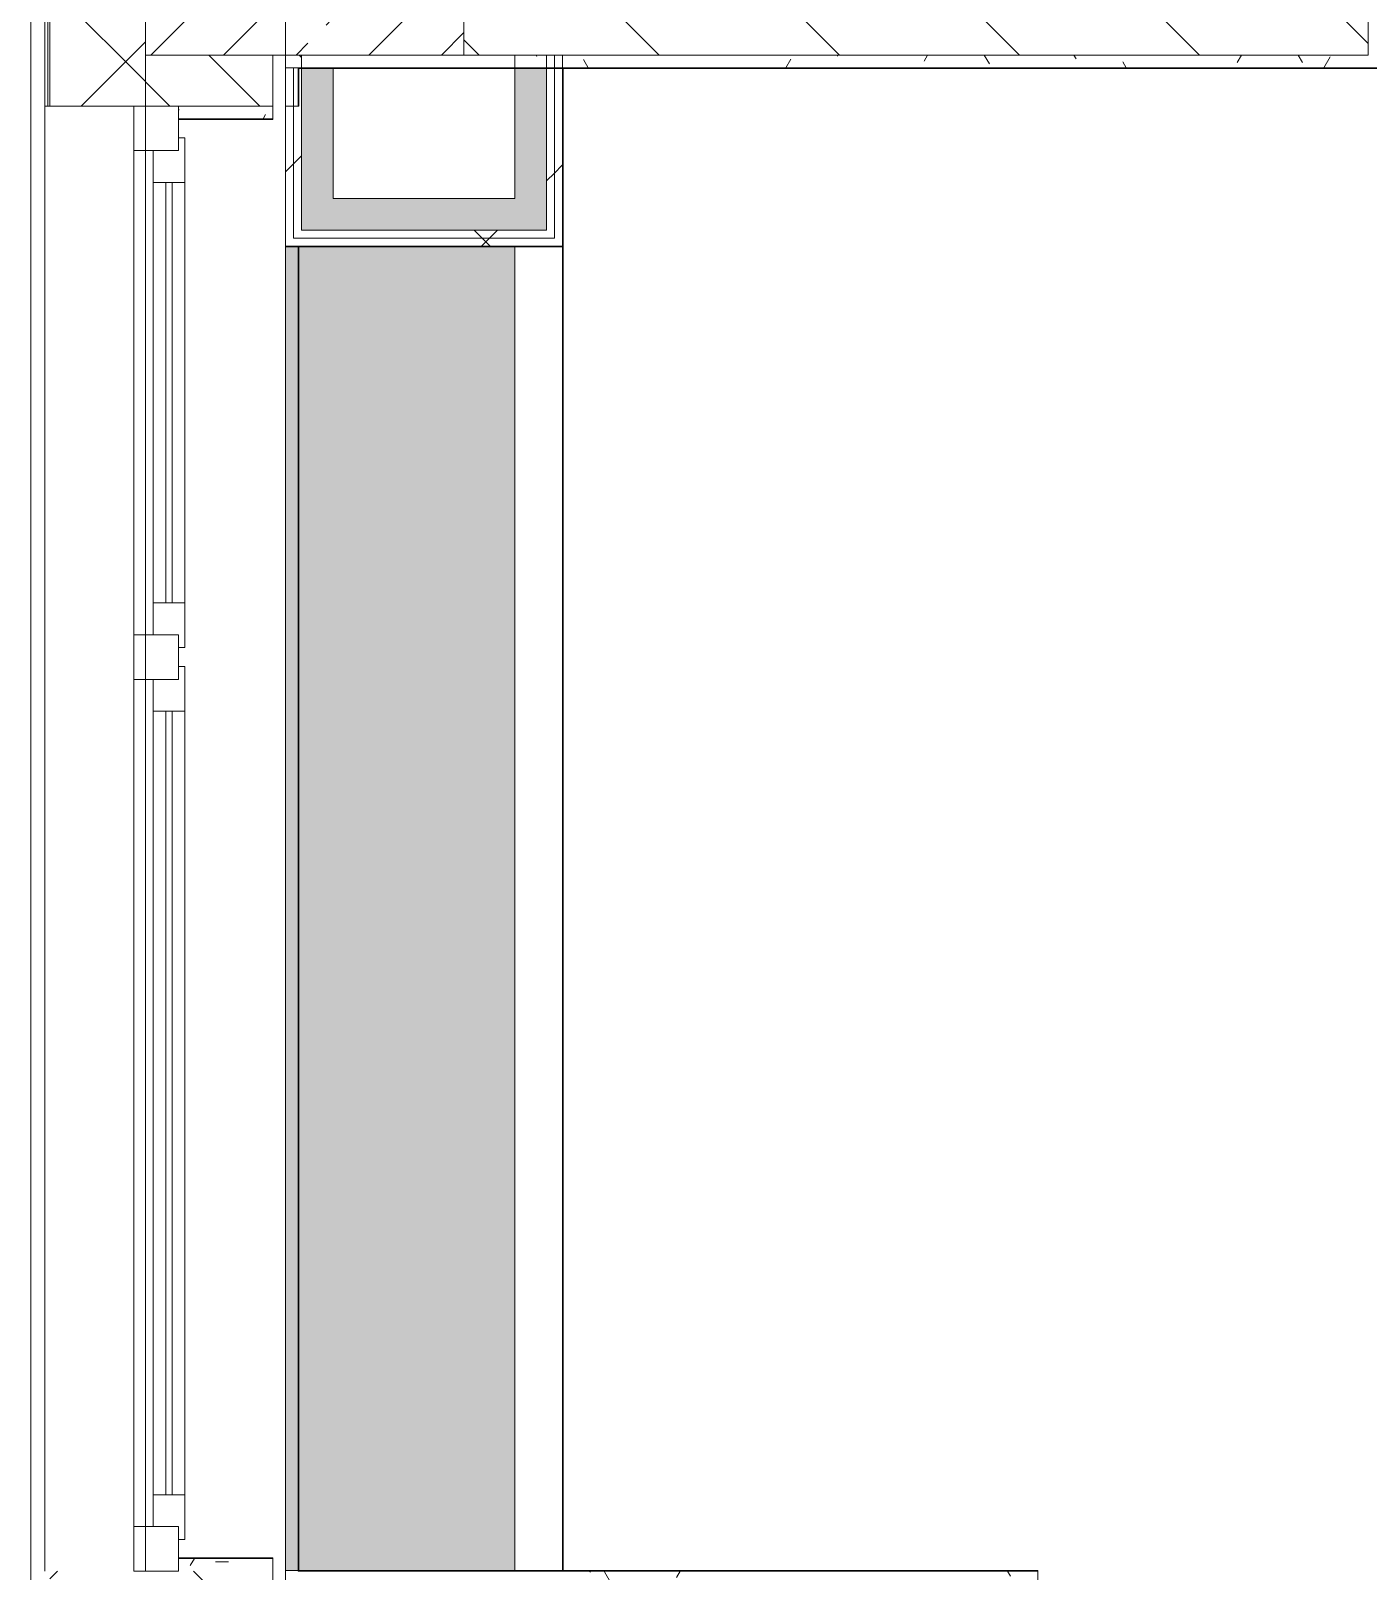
# Model space of a CAD drawing. Header units: millimetres. Extents: x -1178 to 415037, y -3506 to 42334.
# Drawn here: x -290 to 1810, y 8520 to 10938 of the extents above; entities that cross this region are included whole.
import ezdxf

# ---------------------------------------------------------------- set-up
doc = ezdxf.new("R2010")
doc.units = ezdxf.units.MM
doc.linetypes.add('Осевая', pattern=[6350, 1270, -952.5, 3175, -952.5])
for name, color, linetype, lineweight in [('A-FLOR', 7, 'Continuous', 9), ('A-GLAZ', 7, 'Continuous', 9), ('A-GLAZ-1', 7, 'Continuous', 5), ('A-WALL', 7, 'Continuous', 5), ('I-WALL', 7, 'Continuous', 5), ('S-COLS', 7, 'Continuous', 9), ('S-COLS-1', 7, 'Continuous', 5), ('Оси', 7, 'Continuous', 9), ('Оси-2', 7, 'Осевая', 9)]:
    doc.layers.add(name, color=color, linetype=linetype, lineweight=lineweight)
doc.layers.add('A-FLOR-1', color=7, linetype='Continuous', lineweight=9, true_color=0xeef6ff, transparency=0.5)
doc.layers.add('A-WALL-1', color=9, linetype='Continuous', lineweight=5, true_color=0x808080)
doc.layers.add('A-WALL-FNSH-1', color=9, linetype='Continuous', lineweight=5, true_color=0x808080)
pattern_1 = [(135, (0, 0), (-141.4214, -141.4214), [])]
pattern_2 = [(0, (0, 0), (243.84, 60.96), [20.117, -162.763, 20.117, -162.763, -975.36]), (0, (0, 0), (243.84, 60.96), [-365.76, 20.117, -345.643, 20.117, -162.763, -426.72]), (0, (0, 0), (243.84, 60.96), [-914.4, 20.117, -101.803, 20.117, -284.683]), (120, (91.44, 30.48), (-174.7129, 180.69163), [20.117, -162.763, 20.117, -162.763, -975.36]), (120, (91.44, 30.48), (-174.7129, 180.69163), [-365.76, 20.117, -345.643, 20.117, -162.763, -426.72]), (120, (91.44, 30.48), (-174.7129, 180.69163), [-914.4, 20.117, -101.803, 20.117, -284.683]), (240, (121.92, 152.4), (-69.1271, -241.65163), [20.117, -162.763, 20.117, -162.763, -975.36]), (240, (121.92, 152.4), (-69.1271, -241.65163), [-365.76, 20.117, -345.643, 20.117, -162.763, -426.72]), (240, (121.92, 152.4), (-69.1271, -241.65163), [-914.4, 20.117, -101.803, 20.117, -284.683])]
pattern_3 = [(45, (0, 0), (-212.132, 212.132), []), (135, (0, 0), (-212.132, -212.132), [])]

# ---------------------------------------------------------------- blocks, each defined once
blk = doc.blocks.new('120_Окно_СКБ_2Ст - 120_Окно_СКБ_2Ст 2300х2500 _мал створка справа_-22272277-Объем проектирования 1 этажа')
at = {"layer": 'A-GLAZ'}
for p, q in [((-1150, -127), (-1150, -57)), ((-1150, -57), (-1080, -57)), ((-1080, -57), (-1080, -127)), ((250, -127), (250, -57)), ((250, -57), (320, -57)), ((320, -57), (320, -127)), ((1080, -127), (1080, -57)), ((1080, -57), (1150, -57)), ((1150, -57), (1150, -127)), ((250, -87), (-1080, -87)), ((-1080, -87), (-1080, -127)), ((-1030, -137), (-1030, -87)), ((200, -137), (200, -87)), ((250, -127), (250, -87)), ((1080, -87), (320, -87)), ((320, -87), (320, -127)), ((370, -137), (370, -87)), ((1030, -137), (1030, -87)), ((1080, -127), (1080, -87)), ((-1080, -127), (-1150, -127)), ((-1080, -127), (-1100, -127)), ((-1100, -127), (-1100, -137)), ((-1100, -137), (270, -137)), ((270, -137), (-1100, -137)), ((320, -127), (250, -127)), ((270, -127), (250, -127)), ((270, -137), (270, -127)), ((320, -127), (300, -127)), ((300, -127), (300, -137)), ((300, -137), (1100, -137)), ((1100, -137), (300, -137)), ((1150, -127), (1080, -127)), ((1100, -127), (1080, -127)), ((1100, -137), (1100, -127))]:
    blk.add_line(p, q, dxfattribs=at)
at = {"layer": 'A-GLAZ-1'}
for p, q in [((1150, -57), (-1150, -57)), ((-1030, -107), (200, -107)), ((200, -117), (-1030, -117)), ((370, -107), (1030, -107)), ((1030, -117), (370, -117)), ((-1130, -127), (-1100, -127)), ((270, -127), (300, -127)), ((1100, -127), (1130, -127))]:
    blk.add_line(p, q, dxfattribs=at)
blk = doc.blocks.new('BSC_Колонна _Прямоугольная - 500х500-V187-Объем проектирования 1 этажа')
at = {"layer": 'S-COLS-1'}
h = blk.add_hatch(dxfattribs=at)
h.set_pattern_fill('FP_177', color=256, style=0, pattern_type=2)
h.set_pattern_definition([(45, (-140, -11150), (-114.0493, 114.0493), []), (45, (-25.95, -11150), (-114.0493, 114.0493), [201.612, -40.322, 6.706, -33.617])])
h.paths.add_polyline_path([(-227.1, -250), (250, -250), (250, 250), (-250, 250), (-250, -250)])
for p, q in [((250, 250), (-250, 250)), ((-250, 250), (-250, -250)), ((250, -250), (250, 250)), ((-250, -250), (250, -250))]:
    blk.add_line(p, q, dxfattribs=at)
blk = doc.blocks.new('Зашивка приборов отопления14 - Зашивка приборов отопления-33280456-Объем проектирования 1 этажа')
at = {"layer": 'A-WALL'}
for p, q in [((37471.9, 23439), (35392.9, 23439)), ((35391.9, 23079), (37471.9, 23079)), ((37471.9, 23079), (35391.9, 23079)), ((35391.9, 23004), (37471.9, 23004))]:
    blk.add_line(p, q, dxfattribs=at)

msp = doc.modelspace()

# ---------------------------------------------------------------- hatches: boundary and pattern name
at = {"layer": 'A-FLOR-1'}
msp.add_hatch(color=256, dxfattribs=at).paths.add_polyline_path([(130, 8520), (470, 8520), (470, 10600), (110, 10600), (110, 8521)])
at = {"layer": 'A-WALL'}
h = msp.add_hatch(dxfattribs=at)
h.set_pattern_fill('FP_24', color=256, style=0, pattern_type=2)
h.set_pattern_definition([(45, (0, 0), (-141.4214, 141.4214), []), (135, (0, 0), (-141.4214, -141.4214), [])])
h.paths.add_polyline_path([(-260, -100), (-110, -100), (-110, 3670), (-260, 3670), (-260, -94.1)])
h.paths.add_polyline_path([(-110, 5220), (-110, 5620), (-260, 5620), (-260, 5220), (-138, 5220)])
h.paths.add_polyline_path([(-110, 7320), (-110, 8520), (-260, 8520), (-260, 7320)])
h.paths.add_polyline_path([(-260, 10820), (-110, 10820), (-110, 12220), (-260, 12220), (-260, 10857.5)])
h.paths.add_polyline_path([(-154.3, 13120), (-110, 13120), (-110.6, 15350), (-260, 15350), (-260, 13120)])
h = msp.add_hatch(dxfattribs=at)
h.set_pattern_fill('FP_2', color=256, style=0, pattern_type=2)
h.set_pattern_definition([(135, (0, 0), (-70.7107, -70.7107), [])])
h.paths.add_polyline_path([(-110, 7900), (90, 7900), (90, 8520), (-110, 8520), (-110, 8472.6)])
h.paths.add_polyline_path([(-64.9, 10820), (90, 10820), (90, 10900), (-110, 10900), (-110, 10820)])
h.paths.add_polyline_path([(90, 11400), (90, 12220), (-110, 12220), (-110, 11400), (55.7, 11400)])
h.paths.add_polyline_path([(90, 13120), (90, 14700), (-110, 14700), (-110, 13120), (2.1, 13120)])
at = {"layer": 'I-WALL'}
h = msp.add_hatch(dxfattribs=at)
h.set_pattern_fill('FP_23', color=256, style=0, pattern_type=2)
h.set_pattern_definition(pattern_1)
h.paths.add_polyline_path([(1810, 10900), (1810, 11600), (1610, 11598.2), (1610, 10900), (1740.3, 10900)])
h = msp.add_hatch(dxfattribs=at)
h.set_pattern_fill('FP_23', color=256, style=0, pattern_type=2)
h.set_pattern_definition(pattern_1)
h.paths.add_polyline_path([(708.7, 10900), (1610, 10900), (1610, 11100), (390, 11100), (390, 10900), (545, 10900)])
h = msp.add_hatch(dxfattribs=at)
h.set_pattern_fill('FP_191', color=256, style=0, pattern_type=2)
h.set_pattern_definition(pattern_2)
h.paths.add_polyline_path([(110, 8500), (130, 8500), (130, 8520), (110, 8520)])
h.paths.add_polyline_path([(122.5, 10857.5), (130, 10880), (130, 10900), (110, 10900), (110, 10880), (122.5, 10880), (122.5, 10857.5)])
h = msp.add_hatch(dxfattribs=at)
h.set_pattern_fill('FP_192', color=256, style=0, pattern_type=2)
h.set_pattern_definition(pattern_3)
h.paths.add_polyline_path([(135, 10625), (135, 10900), (130, 10900), (130, 10880), (122.5, 10857.5), (122.5, 10625), (130, 10625)])
h = msp.add_hatch(dxfattribs=at)
h.set_pattern_fill('FP_191', color=256, style=0, pattern_type=2)
h.set_pattern_definition(pattern_2)
h.paths.add_polyline_path([(1610, 10880), (1830, 10880), (1830, 10900), (135, 10900), (135, 10880), (1050, 10880)])
h = msp.add_hatch(dxfattribs=at)
h.set_pattern_fill('FP_192', color=256, style=0, pattern_type=2)
h.set_pattern_definition(pattern_3)
h.paths.add_polyline_path([(110, 10612.5), (122.5, 10612.5), (122.5, 10880), (110, 10880), (110, 10625)])
for points in [[(185, 10675), (185, 10880), (135, 10880), (135, 10675)], [(520, 10625), (520, 10880), (470, 10880), (470, 10625)], [(193, 10625), (470, 10625), (470, 10675), (135, 10675), (135, 10625)]]:
    msp.add_hatch(color=256, dxfattribs=at).paths.add_polyline_path(points)
h = msp.add_hatch(dxfattribs=at)
h.set_pattern_fill('FP_192', color=256, style=0, pattern_type=2)
h.set_pattern_definition(pattern_3)
h.paths.add_polyline_path([(532.5, 10612.5), (531.6, 10880), (520, 10880), (520, 10612.5)])
h = msp.add_hatch(dxfattribs=at)
h.set_pattern_fill('FP_192', color=256, style=0, pattern_type=2)
h.set_pattern_definition(pattern_3)
h.paths.add_polyline_path([(544.8, 10600), (545, 10600), (544.1, 10880), (532.5, 10880), (532.5, 10600)])
h = msp.add_hatch(dxfattribs=at)
h.set_pattern_fill('FP_191', color=256, style=0, pattern_type=2)
h.set_pattern_definition(pattern_2)
h.paths.add_polyline_path([(90, 10800), (90, 10820), (-58, 10820), (-58, 10800), (89.4, 10800)])
h = msp.add_hatch(dxfattribs=at)
h.set_pattern_fill('FP_192', color=256, style=0, pattern_type=2)
h.set_pattern_definition(pattern_3)
h.paths.add_polyline_path([(470, 10612.5), (520, 10612.5), (520, 10625), (122.5, 10625), (122.5, 10612.5), (193, 10612.5)])
h = msp.add_hatch(dxfattribs=at)
h.set_pattern_fill('FP_192', color=256, style=0, pattern_type=2)
h.set_pattern_definition(pattern_3)
h.paths.add_polyline_path([(470, 10600), (532.5, 10600), (532.5, 10612.5), (110, 10612.5), (110, 10600), (193, 10600)])
h = msp.add_hatch(dxfattribs=at)
h.set_pattern_fill('FP_191', color=256, style=0, pattern_type=2)
h.set_pattern_definition(pattern_2)
h.paths.add_polyline_path([(-58, 8520), (90, 8520), (90, 8540), (-58, 8540)])
h = msp.add_hatch(dxfattribs=at)
h.set_pattern_fill('FP_191', color=256, style=0, pattern_type=2)
h.set_pattern_definition(pattern_2)
h.paths.add_polyline_path([(1270, 8500), (1270, 8520), (130, 8520), (130, 8500), (1190, 8500)])
h = msp.add_hatch(dxfattribs=at)
h.set_pattern_fill('FP_191', color=256, style=0, pattern_type=2)
h.set_pattern_definition(pattern_2)
h.paths.add_polyline_path([(1270, 7920), (1290, 7921), (1290, 8520), (1270, 8520), (1270, 7921)])

# ---------------------------------------------------------------- linework, layer by layer
at = {"layer": 'A-FLOR'}
for p, q in [((545, 8520), (545, 10880)), ((545, 10880), (1830, 10880)), ((110, 10600), (110, 8521)), ((470, 8520), (470, 10600))]:
    msp.add_line(p, q, dxfattribs=at)
at = {"layer": 'A-WALL'}
for p, q in [((-290, 7205), (-290, 15380)), ((-263, 12220), (-263, 10820)), ((-260, 12220), (-260, 10820)), ((-110, 10900), (-110, 10820)), ((135, 10900), (135, 10625)), ((520, 10625), (520, 10900)), ((532.5, 10612.5), (532.5, 10900)), ((122.5, 10880), (122.5, 10612.5)), ((130, 10820), (130, 10880)), ((-268, 8520), (-268, 10820)), ((135, 10625), (520, 10625)), ((122.5, 10612.5), (532.5, 10612.5)), ((130, 8521), (130, 8520)), ((1290, 8520), (1290, 8520))]:
    msp.add_line(p, q, dxfattribs=at)
at = {"layer": 'A-WALL-1'}
for p, q in [((1810, 10900), (1810, 11400)), ((90, 10800), (90, 10900)), ((110, 10900), (110, 10600)), ((390, 10900), (1810, 10900)), ((470, 10900), (470, 10675)), ((545, 10880), (545, 10900)), ((131, 10880), (110, 10880)), ((185, 10675), (185, 10880)), ((90, 10820), (-260, 10820)), ((-58, 10820), (-58, 10800)), ((110, 10820), (130, 10820)), ((-58, 10800), (90, 10800)), ((470, 10675), (185, 10675)), ((90, 8540), (-58, 8540)), ((-58, 8540), (-58, 8520)), ((90, 7900), (90, 8540)), ((130, 8521), (110, 8521)), ((110, 8521), (110, 8500)), ((1290, 8520), (130, 8520))]:
    msp.add_line(p, q, dxfattribs=at)
at = {"layer": 'A-WALL-FNSH-1'}
for p, q in [((-268, 12220), (-268, 10820)), ((545, 10880), (131, 10880)), ((131, 10880), (131, 10820)), ((131, 10879), (545, 10879)), ((546, 10879), (1831, 10879)), ((546, 10600), (546, 10879)), ((-268, 10820), (-260, 10820)), ((130, 10820), (131, 10820)), ((-58, 10800), (-58, 10799)), ((-58, 10799), (90, 10799)), ((90, 10799), (90, 10800)), ((546, 10600), (110, 10600)), ((110, 10600), (110, 10599)), ((110, 10599), (545.5, 10599)), ((545.5, 10599), (545.5, 10600)), ((90, 8541), (-58, 8541)), ((-58, 8541), (-58, 8540)), ((90, 8540), (90, 8541)), ((1291, 8521), (131, 8521)), ((1291, 7921), (1291, 8521))]:
    msp.add_line(p, q, dxfattribs=at)
at = {"layer": 'I-WALL'}
for p, q in [((-110, 8520), (-110, 10820)), ((110, 10599), (110, 8521)), ((130, 8521), (130, 10600)), ((131, 10600), (131, 8521)), ((546, 10600), (546, 8521)), ((131, 8521), (130, 8521))]:
    msp.add_line(p, q, dxfattribs=at)
at = {"layer": 'Оси'}
msp.add_line((110, 10380), (110, 15380), dxfattribs=at)
at = {"layer": 'Оси-2'}
msp.add_line((110, 3093.7), (110, 10380), dxfattribs=at)

# ---------------------------------------------------------------- block references
at = {"layer": 'A-GLAZ', "color": 3, "rotation": 89.99999999999991}
msp.add_blockref('120_Окно_СКБ_2Ст - 120_Окно_СКБ_2Ст 2300х2500 _мал створка справа_-22272277-Объем проектирования 1 этажа', (-185, 9670), dxfattribs=at)
at = {"layer": 'A-WALL', "rotation": 90.0000000000001}
msp.add_blockref('Зашивка приборов отопления14 - Зашивка приборов отопления-33280456-Объем проектирования 1 этажа', (23549, -26871.9), dxfattribs=at)
at = {"layer": 'S-COLS'}
msp.add_blockref('BSC_Колонна _Прямоугольная - 500х500-V187-Объем проектирования 1 этажа', (140, 11150), dxfattribs=at)

doc.saveas('drawing.dxf')
